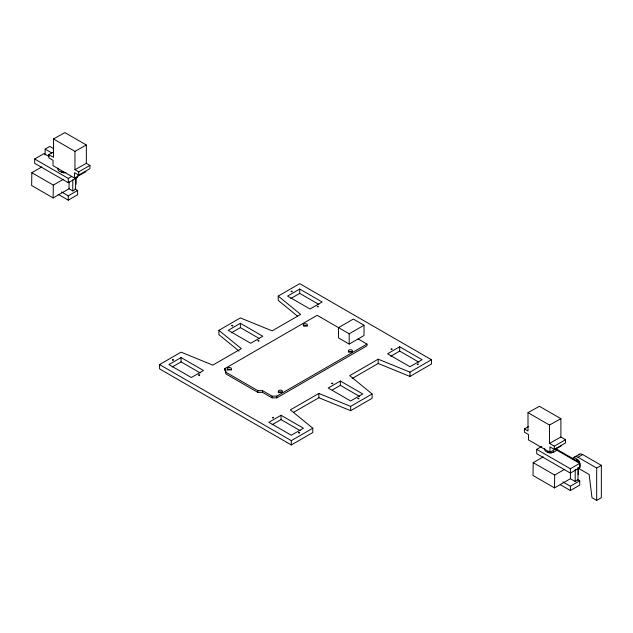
<?xml version="1.0" encoding="UTF-8"?>
<svg xmlns="http://www.w3.org/2000/svg" width="633" height="633" viewBox="0 0 633 633"><rect width="100%" height="100%" fill="white"/><g stroke="black" fill="none" stroke-linecap="round" stroke-linejoin="round"><path stroke-width="0.95" d="M41.865 166.906L31.84 172.698L31.65 185.532L53.14 197.939L69.021 188.769L69.124 181.861M53.14 197.939L53.322 185.105L63.355 179.313M76.055 184.203L76.158 177.287M543.225 456.852L533.192 462.644L533.01 475.486L554.5 487.893L570.38 478.722L570.468 472.796M554.5 487.893L554.682 475.051L564.715 469.259M578.293 474.663L578.396 467.747M45.117 154.998L45.117 149.111L49.793 146.421L53.188 148.383M77.645 175.61L77.645 177.343L68.309 182.731L34.673 163.314L34.673 159.002L44.017 153.605L49.057 156.517M85.914 171.709L74.52 178.071L53.03 165.672L53.03 160.276L48.828 157.846L48.828 154.61L53.639 151.841M48.828 154.61L53.473 157.293L53.473 138.951L74.955 151.358L74.955 169.699L78.729 171.875L89.941 165.403L89.941 168.639L78.729 175.112L74.52 172.682L74.52 178.071M34.673 159.002L68.309 178.419L71.703 176.457M69.021 188.769L72.787 190.944L75.596 189.33L75.596 178.237M61.536 191.965L68.261 195.842L77.606 190.454L77.606 194.766L68.261 200.163L58.173 194.339M431.453 359.718L409.962 372.125L378.202 359.18L349.701 375.63L372.125 393.971L350.635 406.378L318.874 393.433L290.373 409.883L312.797 428.225L312.797 432.537L291.307 444.944L159.571 368.889L159.571 364.568L181.062 352.162L212.83 365.114L241.323 348.656L218.899 330.323L240.39 317.916L272.158 330.861L300.651 314.403L278.227 296.07L299.718 283.663L431.453 359.718L431.453 364.03L409.962 376.437L378.202 363.492L352.217 378.494M181.062 357.558L168.916 364.568L191.34 377.521L203.486 370.503L181.062 357.558L181.062 361.878L200.163 372.9M240.39 323.305L228.244 330.323L250.668 343.268L262.814 336.25L240.39 323.305L240.39 327.625L259.49 338.647M299.718 289.052L287.572 296.07L309.996 309.015L322.142 302.004L299.718 289.052L299.718 293.372L318.818 304.394M172.152 367.021L181.062 361.878M231.48 332.768L240.39 327.625M290.808 298.515L299.718 293.372M225.783 371.12L224.596 370.432L224.596 368.738L317.149 315.305L349.187 333.797L364.022 325.235L364.022 335.514L349.187 344.075L338.513 337.911L338.513 327.633L353.341 319.072L364.022 325.235M225.783 372.164L257.821 390.656L262.568 390.656L272.063 396.139L276.811 396.139L366.99 344.075L366.99 345.776L276.811 397.841L272.063 397.841L262.568 392.357L257.821 392.357L225.783 373.858L225.783 369.419L224.596 368.738M281.028 415.28L268.883 422.29L291.307 435.235L303.452 428.225L281.028 415.28L281.028 419.592L300.129 430.622M340.356 381.026L328.211 388.037L350.635 400.982L362.78 393.971L340.356 381.026L340.356 385.339L359.457 396.369M399.684 346.773L387.538 353.784L409.962 366.729L422.108 359.718L399.684 346.773L399.684 351.086L418.785 362.116M272.127 424.735L281.028 419.592M293.728 412.265L318.874 397.746L350.635 410.69L372.125 398.284L372.125 393.971M332.262 390.015L340.356 385.339M390.783 356.229L399.684 351.086M159.571 364.568L291.307 440.631L312.797 428.225M561.329 445.909L549.935 452.279L528.444 439.872L528.444 434.475L524.425 432.157L524.425 428.921L528.428 426.602M556.146 449.778L579.693 463.372L579.693 467.684L570.349 473.08L536.713 453.663L536.713 449.343L541.808 446.4M524.425 428.921L528.001 430.986L528.001 412.645L549.491 425.052L549.491 443.393L554.318 446.178L565.53 439.706L565.53 442.942L554.318 449.414L549.935 446.882L549.935 452.279M574.693 456.931L579.361 454.233M573.482 458.656A6.607 3.814 60 0 1 577.992 457.263L582.661 454.565L601.35 465.35L601.35 497.72L596.682 500.41L592.005 497.72L589.109 474.465L577.992 468.048M536.713 449.343L570.349 468.76L579.693 463.372M577.992 457.263L596.682 468.048L601.35 465.35M570.38 478.722L575.207 481.507L578.008 479.893L578.008 467.866M562.824 481.84L570.388 486.215L579.733 480.819L579.733 485.131L570.388 490.528L560.3 484.704M53.473 138.951L64.867 132.59L86.357 144.997L86.357 163.33L89.941 165.403M74.955 151.358L86.357 144.997M74.955 169.699L86.357 163.33M528.001 412.645L539.403 406.283L560.893 418.69L560.893 437.023L565.53 439.706M549.491 425.052L560.893 418.69M549.491 443.393L560.893 437.023M45.117 149.111L51.914 153.036M556.993 449.414L578.483 461.821M358.088 338.94L366.99 344.075M75.082 188.998L77.606 190.454M577.209 479.363L579.733 480.819M31.84 172.698L53.322 185.105M533.192 462.644L554.682 475.051M297.66 316.278L278.227 300.382L278.227 296.07M239.084 351.141L218.899 334.635L218.899 330.323M596.682 468.048L596.682 500.41M575.207 469.488L575.207 481.507M570.349 468.76L570.349 473.08M570.388 486.215L570.388 490.528M554.318 446.178L554.318 449.414M409.962 372.125L409.962 376.437M378.202 359.18L378.202 363.492M350.635 406.378L350.635 410.69M349.187 333.797L349.187 344.075M318.874 393.433L318.874 397.746M291.307 440.631L291.307 444.944M276.811 396.139L276.811 397.841M272.063 396.139L272.063 397.841M262.568 390.656L262.568 392.357M257.821 390.656L257.821 392.357M78.729 171.875L78.729 175.112M72.787 179.851L72.787 190.944M68.309 178.419L68.309 182.731M68.261 195.842L68.261 200.163M578.617 454.921A6.607 3.814 60 0 1 582.661 454.565M572.082 458.925A6.077 3.505 60 0 1 578.791 461.354A6.077 3.505 60 0 1 578.261 468.895M576.742 459.447A3.038 1.757 60 0 1 579.092 461.283A3.038 1.757 60 0 1 579.614 464.274M556.304 448.101A6.077 3.505 0 0 1 550.845 452.69A6.077 3.505 0 0 1 544.578 448.457M553.353 451.44A3.038 1.757 0 0 1 550.401 453.006A3.038 1.757 0 0 1 547.331 451.519M64.162 172.366A6.077 3.505 0 0 1 57.888 168.141M65.927 172.485A3.038 1.757 0 0 1 61.243 171.82M278.322 392.729A2.113 1.219 0 0 1 281.859 392.175M227.302 370.123A2.113 1.219 0 0 1 229.344 369.213A2.113 1.219 0 0 1 231.385 370.123M348.546 352.011A2.113 1.219 0 0 1 352.209 352.011M303.452 325.979A2.113 1.219 0 0 1 305.565 325.378A2.113 1.219 0 0 1 307.329 326.28M172.485 359.892C173.45 361.435 174.328 358.753 172.485 359.892M198.643 374.989C199.609 376.54 200.487 373.858 198.643 374.989M231.813 325.639C232.778 327.182 233.656 324.5 231.813 325.639M257.971 340.736C258.937 342.287 259.815 339.604 257.971 340.736M291.14 291.386C292.106 292.929 292.984 290.246 291.14 291.386M272.451 417.606C273.416 419.149 274.295 416.467 272.451 417.606M317.299 306.483C318.264 308.034 319.143 305.351 317.299 306.483M298.61 432.711C299.575 434.254 300.461 431.571 298.61 432.711M331.779 383.353C332.744 384.896 333.623 382.221 331.779 383.353M357.938 398.458C358.903 400.001 359.789 397.318 357.938 398.458M391.107 349.099C392.072 350.642 392.951 347.968 391.107 349.099M417.266 364.204C418.231 365.747 419.117 363.065 417.266 364.204M348.878 351.79A2.113 1.219 0 0 0 352.415 351.244A2.113 1.219 0 0 0 349.827 349.748A2.113 1.219 0 0 0 348.878 351.79M279.311 392.397A2.113 1.219 0 0 0 282.484 391.344A2.113 1.219 0 0 0 279.311 390.284A2.113 1.219 0 0 0 279.311 392.397M228.291 369.791A2.113 1.219 0 0 0 231.456 368.738A2.113 1.219 0 0 0 228.291 367.678A2.113 1.219 0 0 0 228.291 369.791M304.228 325.948A2.113 1.219 0 0 0 307.401 324.895A2.113 1.219 0 0 0 304.228 323.835A2.113 1.219 0 0 0 304.228 325.948"/></g></svg>
